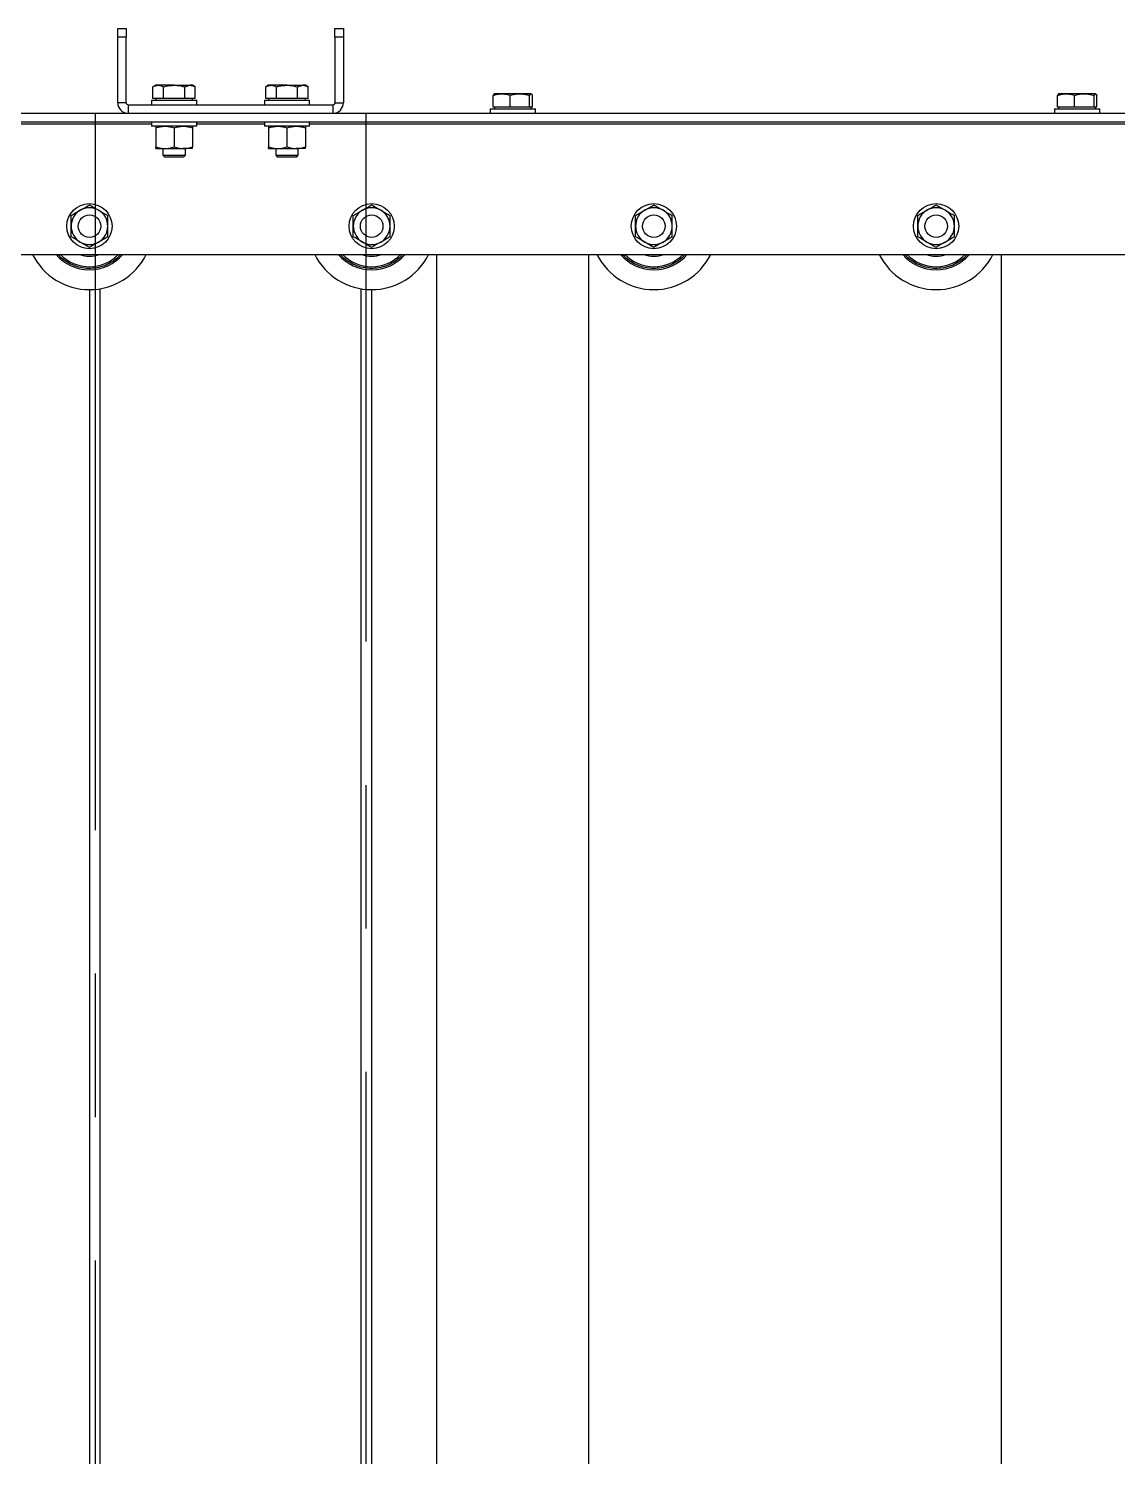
# Model space of a CAD drawing. Header units: millimetres. Extents: x 15 to 415, y 5 to 292.
# Drawn here: x 313.33 to 332.62, y 195.16 to 220.45 of the extents above; entities that cross this region are included whole.
import ezdxf

# ---------------------------------------------------------------- set-up
doc = ezdxf.new("R2010")
doc.units = ezdxf.units.MM
doc.linetypes.add('CENTERX2', pattern=[20.32, 12.7, -2.54, 2.54, -2.54])

msp = doc.modelspace()

# ---------------------------------------------------------------- linework, layer by layer
at = {"color": 7, "linetype": 'Continuous', "lineweight": 25}
for p, q in [((314.90737, 220.4489), (315.05737, 220.4489)), ((314.90737, 220.2989), (314.90737, 220.4489)), ((315.05737, 220.2989), (314.90737, 220.2989)), ((314.90737, 219.13573), (314.90737, 220.2989)), ((315.05737, 220.4489), (315.05737, 220.2989)), ((315.05737, 219.13573), (315.05737, 220.2989)), ((318.75737, 220.4489), (318.90737, 220.4489)), ((318.75737, 220.2989), (318.75737, 220.4489)), ((318.90737, 220.2989), (318.75737, 220.2989)), ((318.75737, 220.2989), (318.75737, 219.13573)), ((318.90737, 220.4489), (318.90737, 220.2989)), ((318.90737, 220.2989), (318.90737, 219.13573)), ((315.58237, 219.4439), (315.53209, 219.41487)), ((315.53209, 219.2089), (315.53209, 219.41487)), ((315.62591, 219.4439), (315.58237, 219.4439)), ((315.90737, 219.4439), (315.62591, 219.4439)), ((315.71973, 219.2089), (315.71973, 219.41487)), ((315.90737, 219.4439), (316.18882, 219.4439)), ((316.095, 219.41487), (316.18882, 219.4439)), ((316.095, 219.2089), (316.095, 219.41487)), ((316.23237, 219.4439), (316.18882, 219.4439)), ((316.28264, 219.41487), (316.23237, 219.4439)), ((316.28264, 219.2089), (316.28264, 219.41487)), ((317.58237, 219.4439), (317.53209, 219.41487)), ((317.53209, 219.2089), (317.53209, 219.41487)), ((317.62591, 219.4439), (317.58237, 219.4439)), ((317.90737, 219.4439), (317.62591, 219.4439)), ((317.71973, 219.2089), (317.71973, 219.41487)), ((317.90737, 219.4439), (318.18882, 219.4439)), ((318.095, 219.41487), (318.18882, 219.4439)), ((318.095, 219.2089), (318.095, 219.41487)), ((318.23237, 219.4439), (318.18882, 219.4439)), ((318.28264, 219.41487), (318.23237, 219.4439)), ((318.28264, 219.2089), (318.28264, 219.41487)), ((321.70962, 219.2939), (321.58237, 219.2939)), ((322.03186, 219.2939), (321.70962, 219.2939)), ((322.2296, 219.2939), (322.03186, 219.2939)), ((322.20518, 219.26487), (322.2296, 219.2939)), ((331.70962, 219.2939), (331.58237, 219.2939)), ((332.03186, 219.2939), (331.70962, 219.2939)), ((332.2296, 219.2939), (332.03186, 219.2939)), ((332.20518, 219.26487), (332.2296, 219.2939)), ((315.05737, 219.13573), (314.90737, 219.13573)), ((315.0942, 219.0989), (315.0942, 218.9489)), ((315.0942, 219.0989), (318.72054, 219.0989)), ((315.50737, 219.1789), (315.50737, 219.0989)), ((315.50737, 219.1789), (315.90737, 219.1789)), ((315.62591, 219.2089), (315.53209, 219.2089)), ((315.58237, 219.2089), (315.58237, 219.1789)), ((315.71973, 219.2089), (315.62591, 219.2089)), ((315.90737, 219.2089), (315.71973, 219.2089)), ((316.095, 219.2089), (315.90737, 219.2089)), ((315.90737, 219.1789), (316.30737, 219.1789)), ((316.18882, 219.2089), (316.095, 219.2089)), ((316.28264, 219.2089), (316.18882, 219.2089)), ((316.23237, 219.1789), (316.23237, 219.2089)), ((316.30737, 219.0989), (316.30737, 219.1789)), ((317.50737, 219.1789), (317.50737, 219.0989)), ((317.50737, 219.1789), (317.90737, 219.1789)), ((317.62591, 219.2089), (317.53209, 219.2089)), ((317.58237, 219.2089), (317.58237, 219.1789)), ((317.71973, 219.2089), (317.62591, 219.2089)), ((317.90737, 219.2089), (317.71973, 219.2089)), ((318.095, 219.2089), (317.90737, 219.2089)), ((317.90737, 219.1789), (318.30737, 219.1789)), ((318.18882, 219.2089), (318.095, 219.2089)), ((318.28264, 219.2089), (318.18882, 219.2089)), ((318.23237, 219.1789), (318.23237, 219.2089)), ((318.30737, 219.0989), (318.30737, 219.1789)), ((318.72054, 219.0989), (318.72054, 218.9489)), ((318.75737, 219.13573), (318.90737, 219.13573)), ((321.56071, 219.0589), (321.56071, 219.26487)), ((321.70962, 219.0589), (321.56071, 219.0589)), ((321.58237, 219.0589), (321.58237, 219.0289)), ((321.85853, 219.0589), (321.70962, 219.0589)), ((321.85853, 219.0589), (321.85853, 219.26487)), ((322.03186, 219.0589), (321.85853, 219.0589)), ((322.20518, 219.0589), (322.03186, 219.0589)), ((322.20518, 219.0589), (322.20518, 219.26487)), ((322.2296, 219.0589), (322.20518, 219.0589)), ((322.25402, 219.0589), (322.2296, 219.0589)), ((322.23237, 219.0289), (322.23237, 219.0589)), ((322.25402, 219.0589), (322.25402, 219.26487)), ((331.56071, 219.0589), (331.56071, 219.26487)), ((331.70962, 219.0589), (331.56071, 219.0589)), ((331.58237, 219.0589), (331.58237, 219.0289)), ((331.85853, 219.0589), (331.70962, 219.0589)), ((331.85853, 219.0589), (331.85853, 219.26487)), ((332.03186, 219.0589), (331.85853, 219.0589)), ((332.20518, 219.0589), (332.03186, 219.0589)), ((332.20518, 219.0589), (332.20518, 219.26487)), ((332.2296, 219.0589), (332.20518, 219.0589)), ((332.25402, 219.0589), (332.2296, 219.0589)), ((332.23237, 219.0289), (332.23237, 219.0589)), ((332.25402, 219.0589), (332.25402, 219.26487)), ((217.05737, 218.9489), (366.75737, 218.9489)), ((217.05737, 218.7989), (366.75737, 218.7989)), ((315.0942, 218.9489), (318.72054, 218.9489)), ((315.50737, 218.7989), (315.50737, 218.7189)), ((316.30737, 218.7189), (316.30737, 218.7989)), ((317.50737, 218.7989), (317.50737, 218.7189)), ((318.30737, 218.7189), (318.30737, 218.7989)), ((321.50737, 219.0289), (321.50737, 218.9489)), ((321.50737, 219.0289), (322.06059, 219.0289)), ((322.06059, 219.0289), (322.30737, 219.0289)), ((322.30737, 218.9489), (322.30737, 219.0289)), ((331.50737, 219.0289), (331.50737, 218.9489)), ((331.50737, 219.0289), (332.06059, 219.0289)), ((332.06059, 219.0289), (332.30737, 219.0289)), ((332.30737, 218.9489), (332.30737, 219.0289)), ((315.90737, 218.7189), (315.50737, 218.7189)), ((315.58237, 218.68987), (315.58237, 218.35292)), ((316.30737, 218.7189), (315.90737, 218.7189)), ((315.90737, 218.68987), (315.90737, 218.35292)), ((316.23237, 218.68987), (316.23237, 218.35292)), ((317.90737, 218.7189), (317.50737, 218.7189)), ((317.58237, 218.68987), (317.58237, 218.35292)), ((318.30737, 218.7189), (317.90737, 218.7189)), ((317.90737, 218.68987), (317.90737, 218.35292)), ((318.23237, 218.68987), (318.23237, 218.35292)), ((315.58237, 218.3239), (315.74487, 218.3239)), ((315.70737, 218.3239), (315.70737, 218.20662)), ((315.74487, 218.3239), (316.06987, 218.3239)), ((316.23237, 218.3239), (316.06987, 218.3239)), ((316.10737, 218.20662), (316.10737, 218.3239)), ((317.58237, 218.3239), (317.74487, 218.3239)), ((317.70737, 218.3239), (317.70737, 218.20662)), ((317.74487, 218.3239), (318.06987, 218.3239)), ((318.23237, 218.3239), (318.06987, 218.3239)), ((318.10737, 218.20662), (318.10737, 218.3239)), ((315.70737, 218.20662), (315.73509, 218.1789)), ((315.70737, 218.20662), (315.90737, 218.20662)), ((315.73509, 218.1789), (315.90737, 218.1789)), ((315.90737, 218.20662), (316.10737, 218.20662)), ((315.90737, 218.1789), (316.07964, 218.1789)), ((316.07964, 218.1789), (316.10737, 218.20662)), ((317.70737, 218.20662), (317.73509, 218.1789)), ((317.70737, 218.20662), (317.90737, 218.20662)), ((317.73509, 218.1789), (317.90737, 218.1789)), ((317.90737, 218.20662), (318.10737, 218.20662)), ((317.90737, 218.1789), (318.07964, 218.1789)), ((318.07964, 218.1789), (318.10737, 218.20662)), ((314.40737, 216.57362), (314.24487, 216.66744)), ((319.40737, 216.57362), (319.24487, 216.66744)), ((324.40737, 216.57362), (324.24487, 216.66744)), ((329.40737, 216.57362), (329.24487, 216.66744)), ((217.05737, 216.4489), (366.75737, 216.4489)), ((320.55737, 216.4489), (320.55737, 171.4489)), ((323.25737, 171.4489), (323.25737, 216.4489)), ((330.55737, 216.4489), (330.55737, 171.4489)), ((314.40737, 215.8239), (314.40737, 172.0739)), ((319.40737, 215.8239), (319.40737, 172.0739))]:
    msp.add_line(p, q, dxfattribs=at)
at = {"color": 7, "linetype": 'CENTERX2'}
for p, q in [((314.50637, 218.9489), (314.50637, 168.9489)), ((319.30837, 168.9489), (319.30837, 218.9489))]:
    msp.add_line(p, q, dxfattribs=at)
at = {"color": 8, "linetype": 'Continuous', "lineweight": 25}
for p, q in [((268.30737, 218.76207), (315.50737, 218.76207)), ((316.30737, 218.76207), (317.50737, 218.76207)), ((318.30737, 218.76207), (355.50737, 218.76207)), ((314.5942, 215.83952), (314.5942, 172.05827)), ((319.22054, 172.05827), (319.22054, 215.83952))]:
    msp.add_line(p, q, dxfattribs=at)
at = {"color": 7, "linetype": 'Continuous', "lineweight": 25}
for centre, radius in [((314.40737, 216.9489), 0.4), ((319.40737, 216.9489), 0.4), ((324.40737, 216.9489), 0.4), ((329.40737, 216.9489), 0.4), ((314.40737, 216.9489), 0.2), ((319.40737, 216.9489), 0.2), ((324.40737, 216.9489), 0.2), ((329.40737, 216.9489), 0.2)]:
    msp.add_circle(centre, radius, dxfattribs=at)
for centre, radius, start, end in [((315.0942, 219.13573), 0.18683, 180, 270), ((315.0942, 219.13573), 0.03683, 180, 270), ((318.72054, 219.13573), 0.18683, 270, 0), ((318.72054, 219.13573), 0.03683, 270, 0), ((314.40737, 216.9489), 0.325, 60, 120), ((319.40737, 216.9489), 0.325, 60, 120), ((324.40737, 216.9489), 0.325, 60, 120), ((329.40737, 216.9489), 0.325, 60, 120), ((314.40737, 216.9489), 0.325, 120, 180), ((314.40737, 216.9489), 0.325, 0, 60), ((319.40737, 216.9489), 0.325, 120, 180), ((319.40737, 216.9489), 0.325, 0, 60), ((324.40737, 216.9489), 0.325, 120, 180), ((324.40737, 216.9489), 0.325, 0, 60), ((329.40737, 216.9489), 0.325, 120, 180), ((329.40737, 216.9489), 0.325, 0, 60), ((314.40737, 216.9489), 0.325, 180, 240), ((314.40737, 216.9489), 0.325, 300, 0), ((319.40737, 216.9489), 0.325, 180, 240), ((319.40737, 216.9489), 0.325, 300, 0), ((324.40737, 216.9489), 0.325, 180, 240), ((324.40737, 216.9489), 0.325, 300, 0), ((329.40737, 216.9489), 0.325, 180, 240), ((329.40737, 216.9489), 0.325, 300, 0), ((314.40737, 216.9489), 0.325, 240, 300), ((319.40737, 216.9489), 0.325, 240, 300), ((324.40737, 216.9489), 0.325, 240, 300), ((329.40737, 216.9489), 0.325, 240, 300), ((314.40737, 216.9489), 1.125, 206.3878, 333.6122), ((314.40737, 216.9489), 0.775, 220.17777, 319.82223), ((314.40737, 216.9489), 0.71929, 224.037901, 315.962099), ((314.40737, 216.9489), 0.53071, 250.411799, 289.588201), ((319.40737, 216.9489), 1.125, 206.3878, 333.6122), ((319.40737, 216.9489), 0.775, 220.17777, 319.82223), ((319.40737, 216.9489), 0.71929, 224.037901, 315.962099), ((319.40737, 216.9489), 0.53071, 250.411799, 289.588201), ((324.40737, 216.9489), 1.125, 206.3878, 333.6122), ((324.40737, 216.9489), 0.775, 220.17777, 319.82223), ((324.40737, 216.9489), 0.71929, 224.037901, 315.962099), ((324.40737, 216.9489), 0.53071, 250.411799, 289.588201), ((329.40737, 216.9489), 1.125, 206.3878, 333.6122), ((329.40737, 216.9489), 0.775, 220.17777, 319.82223), ((329.40737, 216.9489), 0.71929, 224.037901, 315.962099), ((329.40737, 216.9489), 0.53071, 250.411799, 289.588201)]:
    msp.add_arc(centre, radius, start, end, dxfattribs=at)
for points, knots in [([(315.53209, 219.41487), (315.53966, 219.41902), (315.55486, 219.42733), (315.57422, 219.43495), (315.58992, 219.43951), (315.60184, 219.442), (315.61385, 219.4436), (315.62189, 219.4438), (315.62591, 219.4439)], [0, 0, 0, 0, 0.2473449, 0.49601219, 0.62098533, 0.74684355, 0.87330953, 1, 1, 1, 1]), ([(315.62591, 219.4439), (315.62813, 219.44386), (315.64497, 219.4436), (315.67672, 219.43726), (315.70531, 219.42238), (315.71973, 219.41487)], [0, 0, 0, 0, 0.070076912, 0.530777664, 1, 1, 1, 1]), ([(315.71973, 219.41487), (315.7334, 219.41869), (315.79451, 219.43579), (315.85805, 219.44035), (315.90737, 219.4439)], [0, 0, 0, 0, 0.22371328, 1, 1, 1, 1]), ([(315.90737, 219.4439), (315.92272, 219.44355), (315.98622, 219.44211), (316.04809, 219.42661), (316.095, 219.41487)], [0, 0, 0, 0, 0.24185142, 1, 1, 1, 1]), ([(316.18882, 219.4439), (316.19105, 219.44386), (316.19692, 219.44378), (316.20643, 219.44293), (316.21736, 219.44116), (316.23196, 219.4377), (316.24653, 219.43269), (316.26102, 219.42631), (316.27187, 219.42093), (316.27905, 219.41689), (316.28264, 219.41487)], [0, 0, 0, 0, 0.07003611, 0.18484299, 0.29981661, 0.41526294, 0.64786676, 0.76502468, 0.88247311, 1, 1, 1, 1]), ([(317.53209, 219.41487), (317.53966, 219.41902), (317.55486, 219.42733), (317.57422, 219.43495), (317.58992, 219.43951), (317.60184, 219.442), (317.61385, 219.4436), (317.62189, 219.4438), (317.62591, 219.4439)], [0, 0, 0, 0, 0.2473449, 0.49601219, 0.62098533, 0.74684355, 0.87330953, 1, 1, 1, 1]), ([(317.62591, 219.4439), (317.62813, 219.44386), (317.64497, 219.4436), (317.67672, 219.43726), (317.70531, 219.42238), (317.71973, 219.41487)], [0, 0, 0, 0, 0.070076912, 0.530777664, 1, 1, 1, 1]), ([(317.71973, 219.41487), (317.7334, 219.41869), (317.79451, 219.43579), (317.85805, 219.44035), (317.90737, 219.4439)], [0, 0, 0, 0, 0.22371328, 1, 1, 1, 1]), ([(317.90737, 219.4439), (317.92272, 219.44355), (317.98622, 219.44211), (318.04809, 219.42661), (318.095, 219.41487)], [0, 0, 0, 0, 0.24185142, 1, 1, 1, 1]), ([(318.18882, 219.4439), (318.19105, 219.44386), (318.19692, 219.44378), (318.20643, 219.44293), (318.21736, 219.44116), (318.23196, 219.4377), (318.24653, 219.43269), (318.26102, 219.42631), (318.27187, 219.42093), (318.27905, 219.41689), (318.28264, 219.41487)], [0, 0, 0, 0, 0.07003611, 0.18484299, 0.29981661, 0.41526294, 0.64786676, 0.76502468, 0.88247311, 1, 1, 1, 1]), ([(321.56071, 219.26487), (321.56671, 219.26699), (321.58472, 219.27336), (321.61523, 219.28225), (321.65253, 219.28995), (321.68414, 219.29348), (321.70324, 219.29379), (321.70962, 219.2939)], [0, 0, 0, 0, 0.12359753, 0.37124782, 0.62101355, 0.87330139, 1, 1, 1, 1]), ([(321.58513, 219.2939), (321.58455, 219.29386), (321.58302, 219.29378), (321.58055, 219.29293), (321.5777, 219.29116), (321.5739, 219.2877), (321.57011, 219.28269), (321.56634, 219.27631), (321.56352, 219.27093), (321.56165, 219.26689), (321.56071, 219.26487)], [0, 0, 0, 0, 0.070036107, 0.184842993, 0.299816611, 0.41526294, 0.647866756, 0.765024679, 0.882473115, 1, 1, 1, 1]), ([(321.70962, 219.2939), (321.71315, 219.29386), (321.73212, 219.29369), (321.7665, 219.29025), (321.81277, 219.28042), (321.84311, 219.27011), (321.85853, 219.26487)], [0, 0, 0, 0, 0.070051373, 0.376606602, 0.683073408, 1, 1, 1, 1]), ([(321.85853, 219.26487), (321.87993, 219.27104), (321.92293, 219.28343), (321.97415, 219.29112), (322.01059, 219.29362), (322.02477, 219.29381), (322.03186, 219.2939)], [0, 0, 0, 0, 0.37742408, 0.75834263, 0.87907343, 1, 1, 1, 1]), ([(322.03186, 219.2939), (322.07741, 219.29035), (322.1361, 219.28579), (322.19255, 219.26869), (322.20518, 219.26487)], [0, 0, 0, 0, 0.77628672, 1, 1, 1, 1]), ([(322.2296, 219.2939), (322.23018, 219.29386), (322.23266, 219.29372), (322.23609, 219.29201), (322.23987, 219.28857), (322.24272, 219.2852), (322.24556, 219.2811), (322.24839, 219.27631), (322.25122, 219.27093), (322.25309, 219.26689), (322.25402, 219.26487)], [0, 0, 0, 0, 0.07003681, 0.29977827, 0.41522575, 0.53148028, 0.64786324, 0.76502233, 0.88247194, 1, 1, 1, 1]), ([(331.56071, 219.26487), (331.56671, 219.26699), (331.58472, 219.27336), (331.61523, 219.28225), (331.65253, 219.28995), (331.68414, 219.29348), (331.70324, 219.29379), (331.70962, 219.2939)], [0, 0, 0, 0, 0.12359753, 0.37124782, 0.62101355, 0.87330139, 1, 1, 1, 1]), ([(331.58513, 219.2939), (331.58455, 219.29386), (331.58302, 219.29378), (331.58055, 219.29293), (331.5777, 219.29116), (331.5739, 219.2877), (331.57011, 219.28269), (331.56634, 219.27631), (331.56352, 219.27093), (331.56165, 219.26689), (331.56071, 219.26487)], [0, 0, 0, 0, 0.070036107, 0.184842993, 0.299816611, 0.41526294, 0.647866756, 0.765024679, 0.882473115, 1, 1, 1, 1]), ([(331.70962, 219.2939), (331.71315, 219.29386), (331.73212, 219.29369), (331.7665, 219.29025), (331.81277, 219.28042), (331.84311, 219.27011), (331.85853, 219.26487)], [0, 0, 0, 0, 0.070051373, 0.376606602, 0.683073408, 1, 1, 1, 1]), ([(331.85853, 219.26487), (331.87993, 219.27104), (331.92293, 219.28343), (331.97415, 219.29112), (332.01059, 219.29362), (332.02477, 219.29381), (332.03186, 219.2939)], [0, 0, 0, 0, 0.37742408, 0.75834263, 0.87907343, 1, 1, 1, 1]), ([(332.03186, 219.2939), (332.07741, 219.29035), (332.1361, 219.28579), (332.19255, 219.26869), (332.20518, 219.26487)], [0, 0, 0, 0, 0.77628672, 1, 1, 1, 1]), ([(332.2296, 219.2939), (332.23018, 219.29386), (332.23266, 219.29372), (332.23609, 219.29201), (332.23987, 219.28857), (332.24272, 219.2852), (332.24556, 219.2811), (332.24839, 219.27631), (332.25122, 219.27093), (332.25309, 219.26689), (332.25402, 219.26487)], [0, 0, 0, 0, 0.07003681, 0.29977827, 0.41522575, 0.53148028, 0.64786324, 0.76502233, 0.88247194, 1, 1, 1, 1]), ([(315.58237, 218.68987), (315.60876, 218.69798), (315.66202, 218.71436), (315.71708, 218.71737), (315.74487, 218.7189)], [0, 0, 0, 0, 0.49545796, 1, 1, 1, 1]), ([(315.58237, 218.7189), (315.58237, 218.71878), (315.58237, 218.71856), (315.58237, 218.71656), (315.58237, 218.71283), (315.58237, 218.70683), (315.58237, 218.69924), (315.58237, 218.69299), (315.58237, 218.68987)], [0, 0, 0, 0, 0.13406386, 0.2683985, 0.4501242, 0.63239475, 0.8160265, 1, 1, 1, 1]), ([(315.74487, 218.7189), (315.74872, 218.71886), (315.77789, 218.7186), (315.83288, 218.71226), (315.88239, 218.69738), (315.90737, 218.68987)], [0, 0, 0, 0, 0.07007691, 0.53077766, 1, 1, 1, 1]), ([(315.90737, 218.68987), (315.93376, 218.69798), (315.98702, 218.71436), (316.04208, 218.71737), (316.06987, 218.7189)], [0, 0, 0, 0, 0.495457963, 1, 1, 1, 1]), ([(316.06987, 218.7189), (316.07372, 218.71886), (316.10289, 218.7186), (316.15788, 218.71226), (316.20739, 218.69738), (316.23237, 218.68987)], [0, 0, 0, 0, 0.07007691, 0.53077766, 1, 1, 1, 1]), ([(316.23237, 218.7189), (316.23237, 218.71842), (316.23237, 218.71731), (316.23237, 218.70777), (316.23237, 218.69586), (316.23237, 218.68987)], [0, 0, 0, 0, 0.26840654, 0.6323729, 1, 1, 1, 1]), ([(317.58237, 218.68987), (317.60876, 218.69798), (317.66202, 218.71436), (317.71708, 218.71737), (317.74487, 218.7189)], [0, 0, 0, 0, 0.49545796, 1, 1, 1, 1]), ([(317.58237, 218.7189), (317.58237, 218.71878), (317.58237, 218.71856), (317.58237, 218.71656), (317.58237, 218.71283), (317.58237, 218.70683), (317.58237, 218.69924), (317.58237, 218.69299), (317.58237, 218.68987)], [0, 0, 0, 0, 0.13406386, 0.2683985, 0.4501242, 0.63239475, 0.8160265, 1, 1, 1, 1]), ([(317.74487, 218.7189), (317.74872, 218.71886), (317.77789, 218.7186), (317.83288, 218.71226), (317.88239, 218.69738), (317.90737, 218.68987)], [0, 0, 0, 0, 0.07007691, 0.53077766, 1, 1, 1, 1]), ([(317.90737, 218.68987), (317.93376, 218.69798), (317.98702, 218.71436), (318.04208, 218.71737), (318.06987, 218.7189)], [0, 0, 0, 0, 0.495457963, 1, 1, 1, 1]), ([(318.06987, 218.7189), (318.07372, 218.71886), (318.10289, 218.7186), (318.15788, 218.71226), (318.20739, 218.69738), (318.23237, 218.68987)], [0, 0, 0, 0, 0.07007691, 0.53077766, 1, 1, 1, 1]), ([(318.23237, 218.7189), (318.23237, 218.71842), (318.23237, 218.71731), (318.23237, 218.70777), (318.23237, 218.69586), (318.23237, 218.68987)], [0, 0, 0, 0, 0.26840654, 0.6323729, 1, 1, 1, 1]), ([(315.58237, 218.35292), (315.60876, 218.34481), (315.66202, 218.32844), (315.71708, 218.32542), (315.74487, 218.3239)], [0, 0, 0, 0, 0.49545796, 1, 1, 1, 1]), ([(315.58237, 218.3239), (315.58237, 218.32433), (315.58237, 218.32593), (315.58237, 218.34152), (315.58237, 218.35292)], [0, 0, 0, 0, 0.268633605, 1, 1, 1, 1]), ([(315.74487, 218.3239), (315.74872, 218.32393), (315.77789, 218.32419), (315.83288, 218.33053), (315.88239, 218.34542), (315.90737, 218.35292)], [0, 0, 0, 0, 0.070076912, 0.530777664, 1, 1, 1, 1]), ([(315.90737, 218.35292), (315.92048, 218.34877), (315.94676, 218.34046), (315.98709, 218.33134), (316.02819, 218.32509), (316.05594, 218.32429), (316.06987, 218.3239)], [0, 0, 0, 0, 0.24726861, 0.49536257, 0.74687401, 1, 1, 1, 1]), ([(316.06987, 218.3239), (316.07372, 218.32393), (316.10289, 218.32419), (316.15788, 218.33053), (316.20739, 218.34542), (316.23237, 218.35292)], [0, 0, 0, 0, 0.070076912, 0.530777664, 1, 1, 1, 1]), ([(316.23237, 218.3239), (316.23237, 218.32433), (316.23237, 218.32593), (316.23237, 218.34152), (316.23237, 218.35292)], [0, 0, 0, 0, 0.26863361, 1, 1, 1, 1]), ([(317.58237, 218.35292), (317.60876, 218.34481), (317.66202, 218.32844), (317.71708, 218.32542), (317.74487, 218.3239)], [0, 0, 0, 0, 0.49545796, 1, 1, 1, 1]), ([(317.58237, 218.3239), (317.58237, 218.32433), (317.58237, 218.32593), (317.58237, 218.34152), (317.58237, 218.35292)], [0, 0, 0, 0, 0.268633605, 1, 1, 1, 1]), ([(317.74487, 218.3239), (317.74872, 218.32393), (317.77789, 218.32419), (317.83288, 218.33053), (317.88239, 218.34542), (317.90737, 218.35292)], [0, 0, 0, 0, 0.070076912, 0.530777664, 1, 1, 1, 1]), ([(317.90737, 218.35292), (317.92048, 218.34877), (317.94676, 218.34046), (317.98709, 218.33134), (318.02819, 218.32509), (318.05594, 218.32429), (318.06987, 218.3239)], [0, 0, 0, 0, 0.24726861, 0.49536257, 0.74687401, 1, 1, 1, 1]), ([(318.06987, 218.3239), (318.07372, 218.32393), (318.10289, 218.32419), (318.15788, 218.33053), (318.20739, 218.34542), (318.23237, 218.35292)], [0, 0, 0, 0, 0.070076912, 0.530777664, 1, 1, 1, 1]), ([(318.23237, 218.3239), (318.23237, 218.32433), (318.23237, 218.32593), (318.23237, 218.34152), (318.23237, 218.35292)], [0, 0, 0, 0, 0.26863361, 1, 1, 1, 1]), ([(314.24487, 217.23035), (314.24872, 217.23258), (314.27789, 217.24942), (314.33288, 217.28117), (314.38239, 217.30975), (314.40737, 217.32417)], [0, 0, 0, 0, 0.070076912, 0.530777664, 1, 1, 1, 1]), ([(314.40737, 217.32417), (314.42048, 217.3166), (314.44676, 217.30143), (314.48709, 217.27815), (314.52819, 217.25442), (314.55594, 217.23839), (314.56987, 217.23035)], [0, 0, 0, 0, 0.24726861, 0.49536257, 0.74687401, 1, 1, 1, 1]), ([(319.24487, 217.23035), (319.24872, 217.23258), (319.27789, 217.24942), (319.33288, 217.28117), (319.38239, 217.30975), (319.40737, 217.32417)], [0, 0, 0, 0, 0.070076912, 0.530777664, 1, 1, 1, 1]), ([(319.40737, 217.32417), (319.42048, 217.3166), (319.44676, 217.30143), (319.48709, 217.27815), (319.52819, 217.25442), (319.55594, 217.23839), (319.56987, 217.23035)], [0, 0, 0, 0, 0.24726861, 0.49536257, 0.74687401, 1, 1, 1, 1]), ([(324.24487, 217.23035), (324.24872, 217.23258), (324.27789, 217.24942), (324.33288, 217.28117), (324.38239, 217.30975), (324.40737, 217.32417)], [0, 0, 0, 0, 0.070076912, 0.530777664, 1, 1, 1, 1]), ([(324.40737, 217.32417), (324.42048, 217.3166), (324.44676, 217.30143), (324.48709, 217.27815), (324.52819, 217.25442), (324.55594, 217.23839), (324.56987, 217.23035)], [0, 0, 0, 0, 0.24726861, 0.49536257, 0.74687401, 1, 1, 1, 1]), ([(329.24487, 217.23035), (329.24872, 217.23258), (329.27789, 217.24942), (329.33288, 217.28117), (329.38239, 217.30975), (329.40737, 217.32417)], [0, 0, 0, 0, 0.070076912, 0.530777664, 1, 1, 1, 1]), ([(329.40737, 217.32417), (329.42048, 217.3166), (329.44676, 217.30143), (329.48709, 217.27815), (329.52819, 217.25442), (329.55594, 217.23839), (329.56987, 217.23035)], [0, 0, 0, 0, 0.24726861, 0.49536257, 0.74687401, 1, 1, 1, 1]), ([(314.08237, 217.13654), (314.10876, 217.15177), (314.16202, 217.18252), (314.21708, 217.21432), (314.24487, 217.23035)], [0, 0, 0, 0, 0.49545796, 1, 1, 1, 1]), ([(314.08237, 216.9489), (314.08237, 216.96596), (314.08237, 217.02947), (314.08237, 217.09131), (314.08237, 217.13654)], [0, 0, 0, 0, 0.268633605, 1, 1, 1, 1]), ([(314.56987, 217.23035), (314.57372, 217.22813), (314.60289, 217.21129), (314.65788, 217.17954), (314.70739, 217.15096), (314.73237, 217.13654)], [0, 0, 0, 0, 0.07007691, 0.53077766, 1, 1, 1, 1]), ([(314.73237, 216.9489), (314.73237, 216.96596), (314.73237, 217.02947), (314.73237, 217.09131), (314.73237, 217.13654)], [0, 0, 0, 0, 0.26863361, 1, 1, 1, 1]), ([(319.08237, 217.13654), (319.10876, 217.15177), (319.16202, 217.18252), (319.21708, 217.21432), (319.24487, 217.23035)], [0, 0, 0, 0, 0.49545796, 1, 1, 1, 1]), ([(319.08237, 216.9489), (319.08237, 216.96596), (319.08237, 217.02947), (319.08237, 217.09131), (319.08237, 217.13654)], [0, 0, 0, 0, 0.268633605, 1, 1, 1, 1]), ([(319.56987, 217.23035), (319.57372, 217.22813), (319.60289, 217.21129), (319.65788, 217.17954), (319.70739, 217.15096), (319.73237, 217.13654)], [0, 0, 0, 0, 0.07007691, 0.53077766, 1, 1, 1, 1]), ([(319.73237, 216.9489), (319.73237, 216.96596), (319.73237, 217.02947), (319.73237, 217.09131), (319.73237, 217.13654)], [0, 0, 0, 0, 0.26863361, 1, 1, 1, 1]), ([(324.08237, 217.13654), (324.10876, 217.15177), (324.16202, 217.18252), (324.21708, 217.21432), (324.24487, 217.23035)], [0, 0, 0, 0, 0.49545796, 1, 1, 1, 1]), ([(324.08237, 216.9489), (324.08237, 216.96596), (324.08237, 217.02947), (324.08237, 217.09131), (324.08237, 217.13654)], [0, 0, 0, 0, 0.268633605, 1, 1, 1, 1]), ([(324.56987, 217.23035), (324.57372, 217.22813), (324.60289, 217.21129), (324.65788, 217.17954), (324.70739, 217.15096), (324.73237, 217.13654)], [0, 0, 0, 0, 0.07007691, 0.53077766, 1, 1, 1, 1]), ([(324.73237, 216.9489), (324.73237, 216.96596), (324.73237, 217.02947), (324.73237, 217.09131), (324.73237, 217.13654)], [0, 0, 0, 0, 0.26863361, 1, 1, 1, 1]), ([(329.08237, 217.13654), (329.10876, 217.15177), (329.16202, 217.18252), (329.21708, 217.21432), (329.24487, 217.23035)], [0, 0, 0, 0, 0.49545796, 1, 1, 1, 1]), ([(329.08237, 216.9489), (329.08237, 216.96596), (329.08237, 217.02947), (329.08237, 217.09131), (329.08237, 217.13654)], [0, 0, 0, 0, 0.268633605, 1, 1, 1, 1]), ([(329.56987, 217.23035), (329.57372, 217.22813), (329.60289, 217.21129), (329.65788, 217.17954), (329.70739, 217.15096), (329.73237, 217.13654)], [0, 0, 0, 0, 0.07007691, 0.53077766, 1, 1, 1, 1]), ([(329.73237, 216.9489), (329.73237, 216.96596), (329.73237, 217.02947), (329.73237, 217.09131), (329.73237, 217.13654)], [0, 0, 0, 0, 0.26863361, 1, 1, 1, 1]), ([(314.08237, 216.76126), (314.08237, 216.77701), (314.08237, 216.83817), (314.08237, 216.90172), (314.08237, 216.9489)], [0, 0, 0, 0, 0.25755135, 1, 1, 1, 1]), ([(314.24487, 216.66744), (314.24101, 216.66966), (314.18614, 216.70134), (314.13236, 216.73239), (314.08237, 216.76126)], [0, 0, 0, 0, 0.07021477, 1, 1, 1, 1]), ([(314.73237, 216.76126), (314.71925, 216.75368), (314.69297, 216.73851), (314.65264, 216.71523), (314.61155, 216.6915), (314.58379, 216.67548), (314.56987, 216.66744)], [0, 0, 0, 0, 0.24726861, 0.49536257, 0.74687401, 1, 1, 1, 1]), ([(314.73237, 216.76126), (314.73237, 216.77701), (314.73237, 216.83817), (314.73237, 216.90172), (314.73237, 216.9489)], [0, 0, 0, 0, 0.257551345, 1, 1, 1, 1]), ([(319.08237, 216.76126), (319.08237, 216.77701), (319.08237, 216.83817), (319.08237, 216.90172), (319.08237, 216.9489)], [0, 0, 0, 0, 0.25755135, 1, 1, 1, 1]), ([(319.24487, 216.66744), (319.24101, 216.66966), (319.18614, 216.70134), (319.13236, 216.73239), (319.08237, 216.76126)], [0, 0, 0, 0, 0.07021477, 1, 1, 1, 1]), ([(319.73237, 216.76126), (319.71925, 216.75368), (319.69297, 216.73851), (319.65264, 216.71523), (319.61155, 216.6915), (319.58379, 216.67548), (319.56987, 216.66744)], [0, 0, 0, 0, 0.24726861, 0.49536257, 0.74687401, 1, 1, 1, 1]), ([(319.73237, 216.76126), (319.73237, 216.77701), (319.73237, 216.83817), (319.73237, 216.90172), (319.73237, 216.9489)], [0, 0, 0, 0, 0.257551345, 1, 1, 1, 1]), ([(324.08237, 216.76126), (324.08237, 216.77701), (324.08237, 216.83817), (324.08237, 216.90172), (324.08237, 216.9489)], [0, 0, 0, 0, 0.25755135, 1, 1, 1, 1]), ([(324.24487, 216.66744), (324.24101, 216.66966), (324.18614, 216.70134), (324.13236, 216.73239), (324.08237, 216.76126)], [0, 0, 0, 0, 0.07021477, 1, 1, 1, 1]), ([(324.73237, 216.76126), (324.71925, 216.75368), (324.69297, 216.73851), (324.65264, 216.71523), (324.61155, 216.6915), (324.58379, 216.67548), (324.56987, 216.66744)], [0, 0, 0, 0, 0.24726861, 0.49536257, 0.74687401, 1, 1, 1, 1]), ([(324.73237, 216.76126), (324.73237, 216.77701), (324.73237, 216.83817), (324.73237, 216.90172), (324.73237, 216.9489)], [0, 0, 0, 0, 0.257551345, 1, 1, 1, 1]), ([(329.08237, 216.76126), (329.08237, 216.77701), (329.08237, 216.83817), (329.08237, 216.90172), (329.08237, 216.9489)], [0, 0, 0, 0, 0.25755135, 1, 1, 1, 1]), ([(329.24487, 216.66744), (329.24101, 216.66966), (329.18614, 216.70134), (329.13236, 216.73239), (329.08237, 216.76126)], [0, 0, 0, 0, 0.07021477, 1, 1, 1, 1]), ([(329.73237, 216.76126), (329.71925, 216.75368), (329.69297, 216.73851), (329.65264, 216.71523), (329.61155, 216.6915), (329.58379, 216.67548), (329.56987, 216.66744)], [0, 0, 0, 0, 0.24726861, 0.49536257, 0.74687401, 1, 1, 1, 1]), ([(329.73237, 216.76126), (329.73237, 216.77701), (329.73237, 216.83817), (329.73237, 216.90172), (329.73237, 216.9489)], [0, 0, 0, 0, 0.257551345, 1, 1, 1, 1]), ([(314.56987, 216.66744), (314.56601, 216.66521), (314.51114, 216.63353), (314.45736, 216.60249), (314.40737, 216.57362)], [0, 0, 0, 0, 0.07021477, 1, 1, 1, 1]), ([(319.56987, 216.66744), (319.56601, 216.66521), (319.51114, 216.63353), (319.45736, 216.60249), (319.40737, 216.57362)], [0, 0, 0, 0, 0.07021477, 1, 1, 1, 1]), ([(324.56987, 216.66744), (324.56601, 216.66521), (324.51114, 216.63353), (324.45736, 216.60249), (324.40737, 216.57362)], [0, 0, 0, 0, 0.07021477, 1, 1, 1, 1]), ([(329.56987, 216.66744), (329.56601, 216.66521), (329.51114, 216.63353), (329.45736, 216.60249), (329.40737, 216.57362)], [0, 0, 0, 0, 0.07021477, 1, 1, 1, 1])]:
    msp.add_open_spline(points, degree=3, knots=knots, dxfattribs=at)
at = {"color": 8, "linetype": 'Continuous', "lineweight": 25}
for points, knots in [([(314.5358, 216.2107), (314.49035, 216.20526), (314.39674, 216.19404), (314.25214, 216.21128), (314.10747, 216.25594), (313.97471, 216.33304), (313.88767, 216.4), (313.85395, 216.44506), (313.85107, 216.4489)], [0, 0, 0, 0, 0.18103791, 0.37291991, 0.57277921, 0.77687981, 0.98098041, 1, 1, 1, 1]), ([(314.96024, 216.4489), (314.94683, 216.43264), (314.90128, 216.37744), (314.80188, 216.30776), (314.67249, 216.24182), (314.58047, 216.22087), (314.5358, 216.2107)], [0, 0, 0, 0, 0.12713023, 0.43169984, 0.72411269, 1, 1, 1, 1]), ([(319.5358, 216.2107), (319.49035, 216.20526), (319.39674, 216.19404), (319.25214, 216.21128), (319.10747, 216.25594), (318.97471, 216.33304), (318.88767, 216.4), (318.85395, 216.44506), (318.85107, 216.4489)], [0, 0, 0, 0, 0.18103791, 0.37291991, 0.57277921, 0.77687981, 0.98098041, 1, 1, 1, 1]), ([(319.96024, 216.4489), (319.94683, 216.43264), (319.90128, 216.37744), (319.80188, 216.30776), (319.67249, 216.24182), (319.58047, 216.22087), (319.5358, 216.2107)], [0, 0, 0, 0, 0.12713023, 0.43169984, 0.72411269, 1, 1, 1, 1]), ([(324.5358, 216.2107), (324.49035, 216.20526), (324.39674, 216.19404), (324.25214, 216.21128), (324.10747, 216.25594), (323.97471, 216.33304), (323.88767, 216.4), (323.85395, 216.44506), (323.85107, 216.4489)], [0, 0, 0, 0, 0.181037906, 0.372919912, 0.57277921, 0.776879809, 0.980980408, 1, 1, 1, 1]), ([(324.96024, 216.4489), (324.94683, 216.43264), (324.90128, 216.37744), (324.80188, 216.30776), (324.67249, 216.24182), (324.58047, 216.22087), (324.5358, 216.2107)], [0, 0, 0, 0, 0.12713023, 0.43169984, 0.72411269, 1, 1, 1, 1]), ([(329.5358, 216.2107), (329.49035, 216.20526), (329.39674, 216.19404), (329.25214, 216.21128), (329.10747, 216.25594), (328.97471, 216.33304), (328.88767, 216.4), (328.85395, 216.44506), (328.85107, 216.4489)], [0, 0, 0, 0, 0.181037906, 0.372919912, 0.57277921, 0.776879809, 0.980980408, 1, 1, 1, 1]), ([(329.96024, 216.4489), (329.94683, 216.43264), (329.90128, 216.37744), (329.80188, 216.30776), (329.67249, 216.24182), (329.58047, 216.22087), (329.5358, 216.2107)], [0, 0, 0, 0, 0.12713023, 0.43169984, 0.72411269, 1, 1, 1, 1])]:
    msp.add_open_spline(points, degree=3, knots=knots, dxfattribs=at)

doc.saveas('drawing.dxf')
